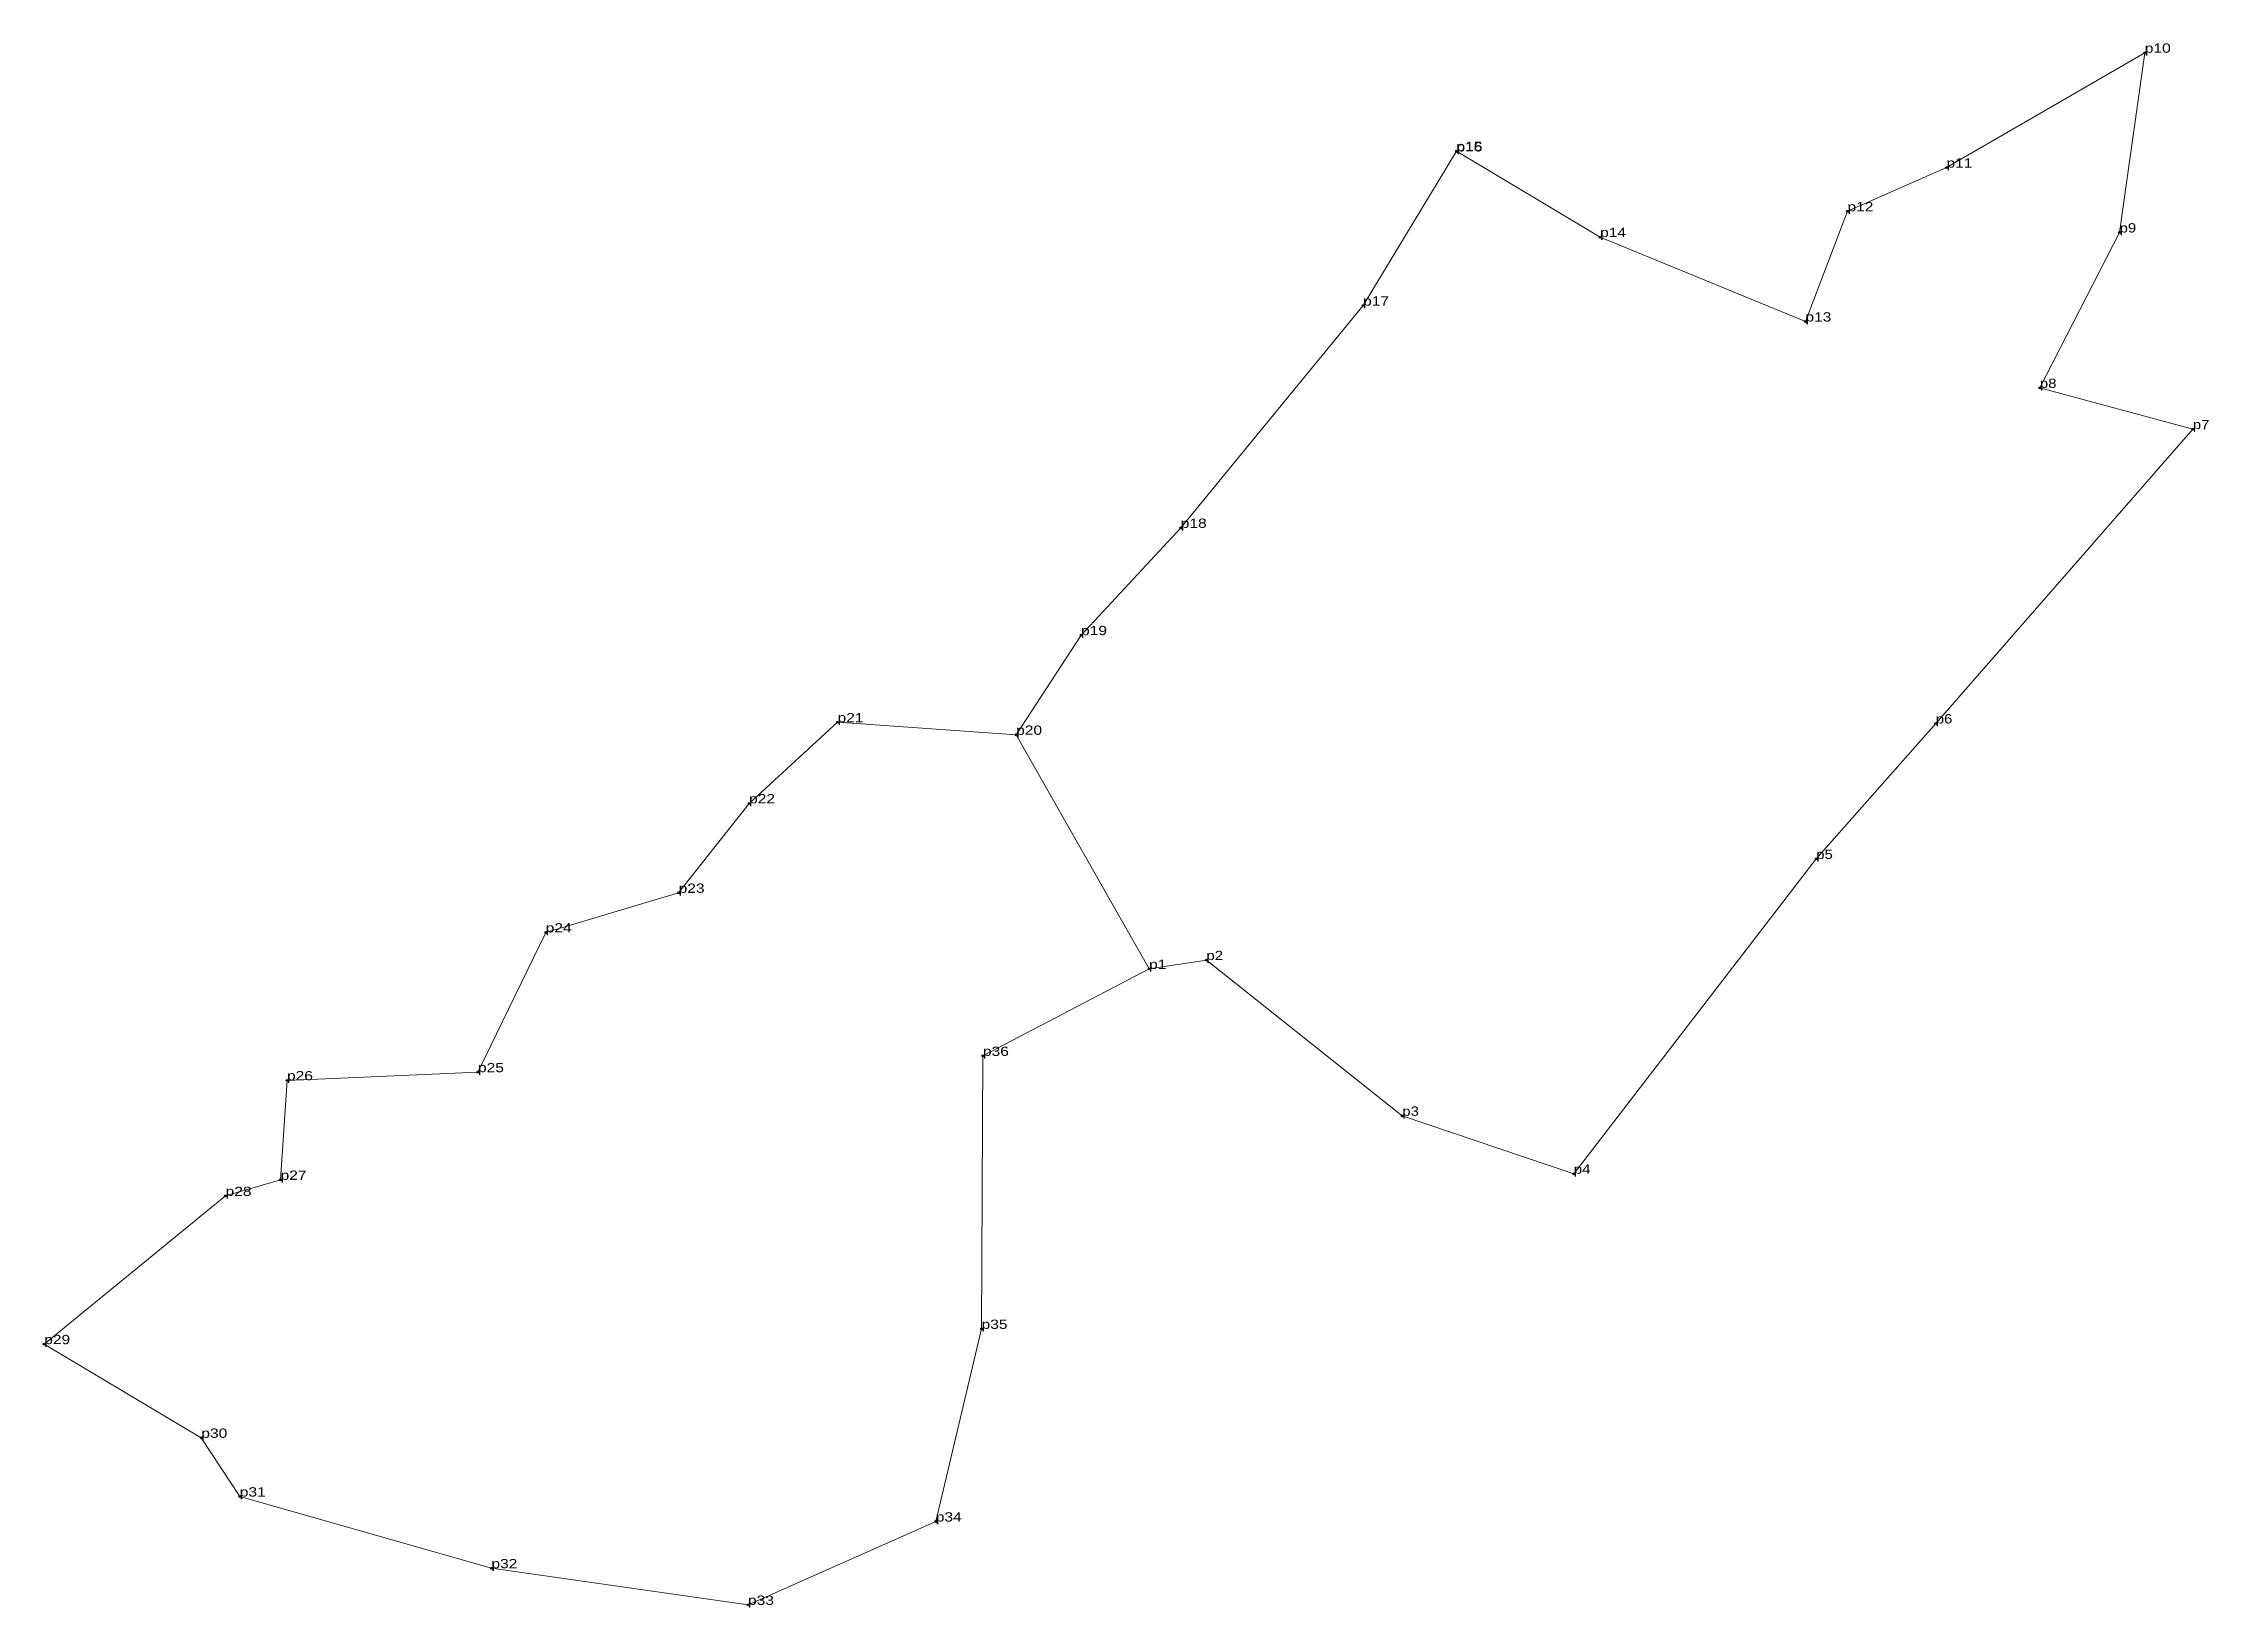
# Model space of a CAD drawing. Header units: metres. Extents: x 541005 to 541424, y 1836261 to 1837382.
# Drawn here: x 541004.7 to 541423.7, y 1837078.8 to 1837381.6 of the extents above.
import ezdxf

# ---------------------------------------------------------------- set-up
doc = ezdxf.new("R2010")
doc.units = ezdxf.units.M
doc.header["$LTSCALE"] = 0.72
doc.header["$PDMODE"] = 32
doc.header["$PDSIZE"] = 0.36
doc.layers.add('10', color=7, linetype='Continuous', lineweight=13)
doc.layers.add('12', color=7, linetype='Continuous')
doc.layers.add('7', color=7, linetype='Continuous')

msp = doc.modelspace()

# ---------------------------------------------------------------- linework, layer by layer
at = {"layer": '10'}
msp.add_lwpolyline([(541218.69, 1837202.44), (541192.96, 1837247.78), (541205.52, 1837267.07), (541224.82, 1837287.84), (541260.1, 1837330.86), (541278.16, 1837360.79), (541305.97, 1837344.13), (541345.71, 1837327.78), (541353.84, 1837349.12), (541373, 1837357.58), (541411.38, 1837379.82), (541406.5, 1837345.02), (541391.08, 1837314.92), (541420.68, 1837306.94), (541370.93, 1837249.97), (541347.8, 1837223.74), (541300.88, 1837162.79), (541267.69, 1837174.02), (541229.79, 1837204.16)], close=True, dxfattribs=at)
msp.add_lwpolyline([(541218.69, 1837202.44), (541186.54, 1837185.61), (541186.28, 1837132.76), (541177.41, 1837095.47), (541141.08, 1837079.33), (541091.42, 1837086.42), (541042.72, 1837100.31), (541035.28, 1837111.68), (541004.88, 1837129.81), (541039.98, 1837158.5), (541050.62, 1837161.62), (541051.86, 1837180.88), (541088.82, 1837182.45), (541101.92, 1837209.51), (541127.65, 1837217.18), (541141.28, 1837234.5), (541158.41, 1837250.2), (541192.96, 1837247.78)], dxfattribs=at)
at = {"layer": '7'}
for p in [(541411.38, 1837379.82), (541278.16, 1837360.79), (541278.19, 1837360.7), (541373, 1837357.58), (541353.84, 1837349.12), (541305.97, 1837344.13), (541406.5, 1837345.02), (541260.1, 1837330.86), (541345.71, 1837327.78), (541391.08, 1837314.92), (541420.68, 1837306.94), (541224.82, 1837287.84), (541205.52, 1837267.07), (541158.41, 1837250.2), (541192.96, 1837247.78), (541370.93, 1837249.97), (541141.28, 1837234.5), (541347.8, 1837223.74), (541127.65, 1837217.18), (541101.92, 1837209.51), (541218.69, 1837202.44), (541229.79, 1837204.16), (541186.54, 1837185.61), (541051.86, 1837180.88), (541088.82, 1837182.45), (541267.69, 1837174.02), (541050.62, 1837161.62), (541300.88, 1837162.79), (541039.98, 1837158.5), (541004.88, 1837129.81), (541186.28, 1837132.76), (541035.28, 1837111.68), (541042.72, 1837100.31), (541177.41, 1837095.47), (541091.42, 1837086.42), (541141.08, 1837079.33)]:
    msp.add_point(p, dxfattribs=at)

# ---------------------------------------------------------------- texts
at = {"layer": '12'}
for s, width, p in [('p10', 1.25, (541411.38, 1837379.82)), ('p15', 1.25, (541278.16, 1837360.79)), ('p16', 1.25, (541278.19, 1837360.7)), ('p11', 1.25, (541373, 1837357.58)), ('p12', 1.25, (541353.84, 1837349.12)), ('p14', 1.25, (541305.97, 1837344.13)), ('p9', 1.2, (541406.5, 1837345.02)), ('p17', 1.25, (541260.1, 1837330.86)), ('p13', 1.25, (541345.71, 1837327.78)), ('p8', 1.2, (541391.08, 1837314.92)), ('p7', 1.2, (541420.68, 1837306.94)), ('p18', 1.25, (541224.82, 1837287.84)), ('p19', 1.25, (541205.52, 1837267.07)), ('p21', 1.25, (541158.41, 1837250.2)), ('p6', 1.2, (541370.93, 1837249.97)), ('p20', 1.25, (541192.96, 1837247.78)), ('p22', 1.25, (541141.28, 1837234.5)), ('p5', 1.2, (541347.8, 1837223.74)), ('p23', 1.25, (541127.65, 1837217.18)), ('p24', 1.25, (541101.92, 1837209.51)), ('p2', 1.2, (541229.79, 1837204.16)), ('p1', 1.25, (541218.69, 1837202.44)), ('p25', 1.25, (541088.82, 1837182.45)), ('p36', 1.25, (541186.54, 1837185.61)), ('p26', 1.25, (541051.86, 1837180.88)), ('p3', 1.2, (541267.69, 1837174.02)), ('p27', 1.25, (541050.62, 1837161.62)), ('p4', 1.2, (541300.88, 1837162.79)), ('p28', 1.25, (541039.98, 1837158.5)), ('p35', 1.25, (541186.28, 1837132.76)), ('p29', 1.25, (541004.88, 1837129.81)), ('p30', 1.25, (541035.28, 1837111.68)), ('p31', 1.25, (541042.72, 1837100.31)), ('p34', 1.25, (541177.41, 1837095.47)), ('p32', 1.25, (541091.42, 1837086.42)), ('p33', 1.25, (541141.08, 1837079.33))]:
    msp.add_text(s, height=1.8, dxfattribs=dict(at, width=width)).set_placement(p)

doc.saveas('drawing.dxf')
